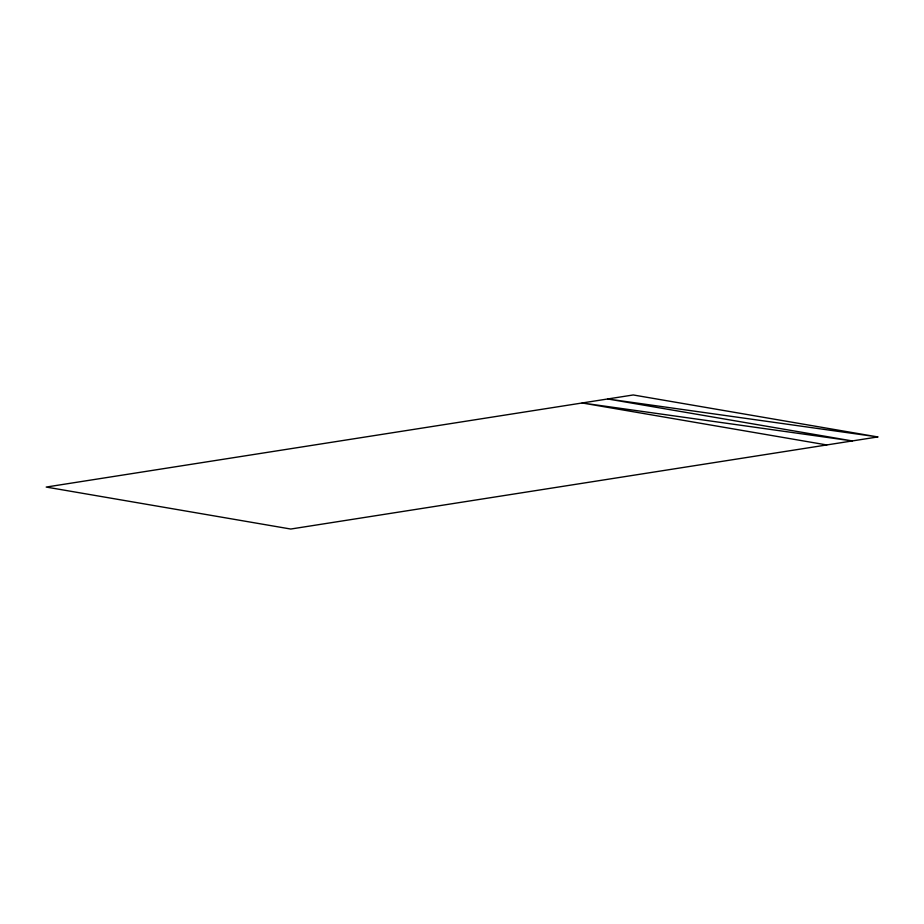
<?xml version="1.0" encoding="UTF-8"?>
<svg xmlns="http://www.w3.org/2000/svg" width="924" height="924" viewBox="0 0 924 924"><rect width="100%" height="100%" fill="white"/><g stroke="black" fill="none" stroke-linecap="round" stroke-linejoin="round"><path stroke-width="1.39" d="M877.8 436.937L290.76 529.036L46.2 487.063L633.24 394.964L877.8 436.937L607.715 398.972L852.274 440.933L582.189 402.979L826.749 444.941"/></g></svg>
